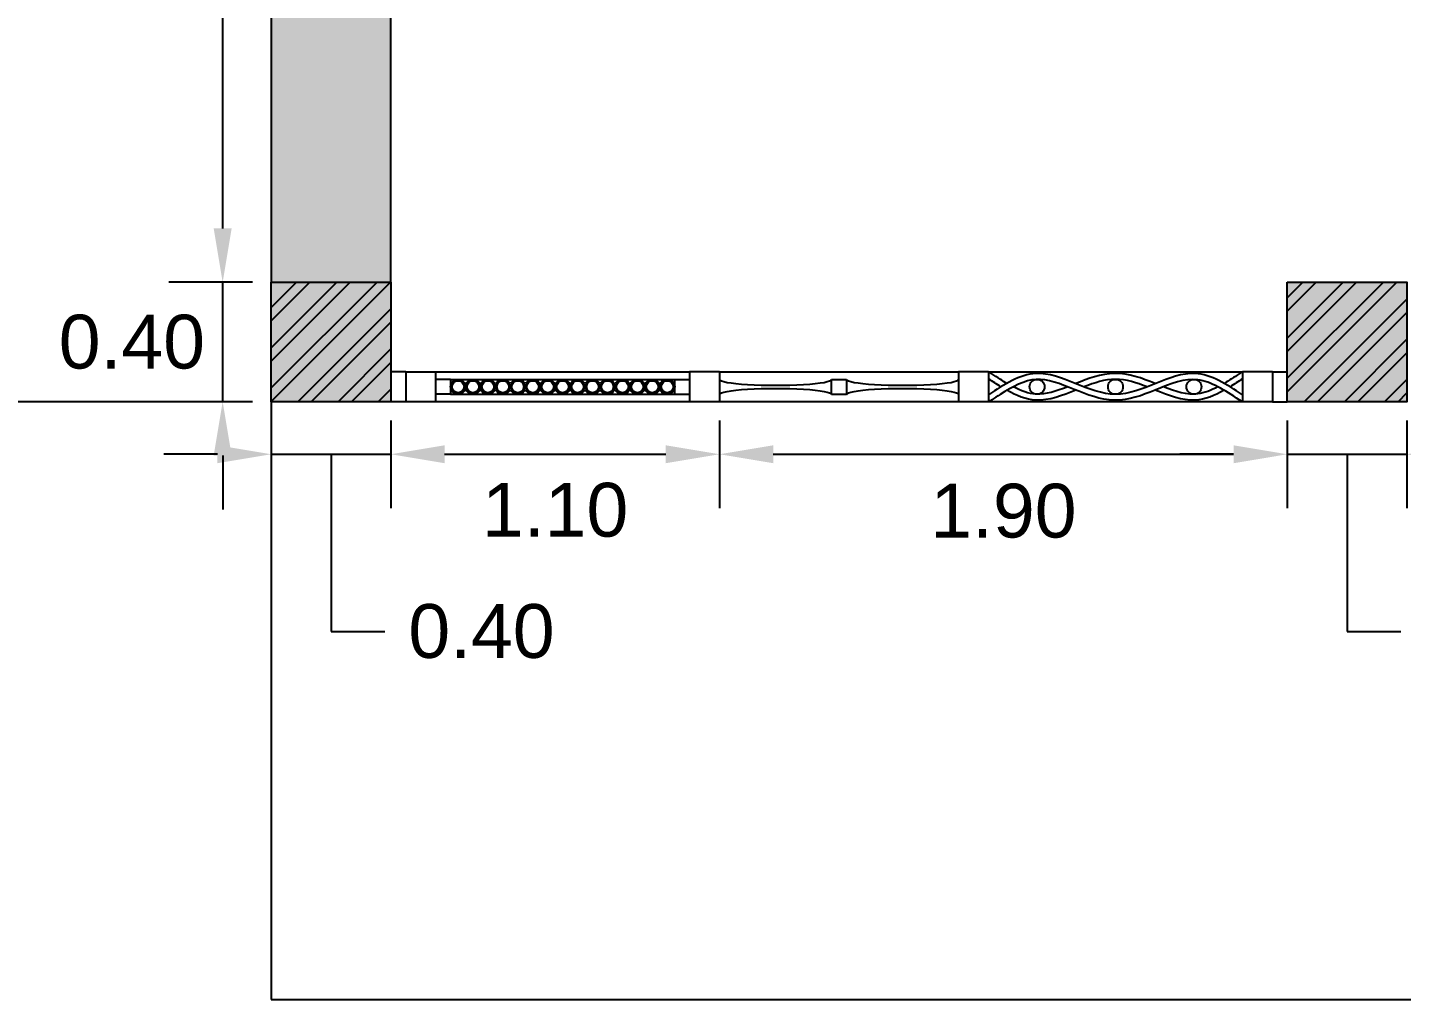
# Model space of a CAD drawing. Header units: millimetres. Extents: x 3409 to 3822, y 896 to 1108.
# Drawn here: x 3464.158 to 3468.756, y 1078.131 to 1081.383 of the extents above; entities that cross this region are included whole.
import ezdxf

# ---------------------------------------------------------------- set-up
doc = ezdxf.new("R2010")
doc.units = ezdxf.units.MM
for name, color, linetype in [('a-epipla', 8, 'Continuous'), ('a-toixoi', 5, 'Continuous'), ('diakekomenes', 9, 'Continuous'), ('DS_ST_quote 1_50', 7, 'Continuous'), ('Layer1', 5, 'Continuous'), ('ypostilwmata', 232, 'Continuous')]:
    doc.layers.add(name, color=color, linetype=linetype)
doc.styles.get("Standard").update_dxf_attribs({"font": 'arial.ttf'})
doc.dimstyles.get("Standard").update_dxf_attribs({"dimtxt": 0.18, "dimasz": 0.18, "dimexe": 0.18, "dimexo": 0.0625, "dimgap": 0.09, "dimtad": 0, "dimtih": 1, "dimtoh": 1, "dimdec": 4, "dimzin": 0, "dimdsep": 46, "dimtxsty": 'Standard', "dimcen": 0.09, "dimadec": 0, "dimazin": 0, "dimtfac": 1, "dimtdec": 4, "dimtofl": 0, "dimtmove": 0, "dimatfit": 3, "dimfxl": 1, "dimtolj": 1, "dimtzin": 0, "dimarcsym": 0})

# ---------------------------------------------------------------- blocks, each defined once
blk = doc.blocks.new('*D99')
at = {"layer": 'Defpoints', "color": 0, "transparency": 16777216}
for p in [(3464.974, 1080.1312), (3465.374, 1080.1311), (3465.374, 1079.9555)]:
    blk.add_point(p, dxfattribs=at)
at = {"layer": 'DS_ST_quote 1_50', "color": 0, "lineweight": -2, "transparency": 16777216}
for p, q in [((3464.974, 1080.0687), (3464.974, 1079.7755)), ((3465.374, 1080.0686), (3465.374, 1079.7755)), ((3464.794, 1079.9555), (3464.614, 1079.9555)), ((3464.974, 1079.9555), (3465.374, 1079.9555)), ((3465.174, 1079.9555), (3465.174, 1079.3629)), ((3465.554, 1079.9555), (3465.734, 1079.9555)), ((3465.174, 1079.3629), (3465.354, 1079.3629))]:
    blk.add_line(p, q, dxfattribs=at)
at = {"layer": 'DS_ST_quote 1_50', "color": 0, "transparency": 16777216}
for points in [[(3464.794, 1079.9855), (3464.794, 1079.9255), (3464.974, 1079.9555)], [(3465.554, 1079.9855), (3465.554, 1079.9255), (3465.374, 1079.9555)]]:
    blk.add_solid(points, dxfattribs=at)
at = {"layer": 'DS_ST_quote 1_50', "color": 0, "transparency": 16777216, "insert": (3465.6775, 1079.3629), "char_height": 0.18, "attachment_point": 5}
blk.add_mtext('\\A1;0.40', dxfattribs=at)
blk = doc.blocks.new('*D100')
at = {"layer": 'Defpoints', "color": 0, "transparency": 16777216}
for p in [(3465.374, 1080.1311), (3466.474, 1080.1311), (3466.474, 1079.9555)]:
    blk.add_point(p, dxfattribs=at)
at = {"layer": 'DS_ST_quote 1_50', "color": 0, "lineweight": -2, "transparency": 16777216}
for p, q in [((3465.374, 1080.0686), (3465.374, 1079.7755)), ((3466.474, 1080.0686), (3466.474, 1079.7755)), ((3465.554, 1079.9555), (3466.294, 1079.9555))]:
    blk.add_line(p, q, dxfattribs=at)
at = {"layer": 'DS_ST_quote 1_50', "color": 0, "transparency": 16777216}
for points in [[(3465.554, 1079.9855), (3465.554, 1079.9255), (3465.374, 1079.9555)], [(3466.294, 1079.9855), (3466.294, 1079.9255), (3466.474, 1079.9555)]]:
    blk.add_solid(points, dxfattribs=at)
at = {"layer": 'DS_ST_quote 1_50', "color": 0, "transparency": 16777216, "insert": (3465.924, 1079.7685), "char_height": 0.18, "attachment_point": 5}
blk.add_mtext('\\A1;1.10', dxfattribs=at)
blk = doc.blocks.new('*D101')
at = {"layer": 'Defpoints', "color": 0, "transparency": 16777216}
for p in [(3466.474, 1080.1311), (3468.374, 1080.1311), (3468.374, 1079.9555)]:
    blk.add_point(p, dxfattribs=at)
at = {"layer": 'DS_ST_quote 1_50', "color": 0, "lineweight": -2, "transparency": 16777216}
for p, q in [((3466.474, 1080.0686), (3466.474, 1079.7755)), ((3468.374, 1080.0686), (3468.374, 1079.7755)), ((3466.654, 1079.9555), (3468.194, 1079.9555))]:
    blk.add_line(p, q, dxfattribs=at)
at = {"layer": 'DS_ST_quote 1_50', "color": 0, "transparency": 16777216}
for points in [[(3466.654, 1079.9855), (3466.654, 1079.9255), (3466.474, 1079.9555)], [(3468.194, 1079.9855), (3468.194, 1079.9255), (3468.374, 1079.9555)]]:
    blk.add_solid(points, dxfattribs=at)
at = {"layer": 'DS_ST_quote 1_50', "color": 0, "transparency": 16777216, "insert": (3467.424, 1079.7656), "char_height": 0.18, "attachment_point": 5}
blk.add_mtext('\\A1;1.90', dxfattribs=at)
blk = doc.blocks.new('*D102')
at = {"layer": 'Defpoints', "color": 0, "transparency": 16777216}
for p in [(3468.374, 1080.1311), (3468.774, 1080.1311), (3468.774, 1079.9555)]:
    blk.add_point(p, dxfattribs=at)
at = {"layer": 'DS_ST_quote 1_50', "color": 0, "lineweight": -2, "transparency": 16777216}
for p, q in [((3468.374, 1080.0686), (3468.374, 1079.7755)), ((3468.774, 1080.0686), (3468.774, 1079.7755)), ((3468.194, 1079.9555), (3468.014, 1079.9555)), ((3468.374, 1079.9555), (3468.774, 1079.9555)), ((3468.574, 1079.9555), (3468.574, 1079.3629)), ((3468.954, 1079.9555), (3469.134, 1079.9555)), ((3468.574, 1079.3629), (3468.754, 1079.3629))]:
    blk.add_line(p, q, dxfattribs=at)
at = {"layer": 'DS_ST_quote 1_50', "color": 0, "transparency": 16777216}
for points in [[(3468.194, 1079.9855), (3468.194, 1079.9255), (3468.374, 1079.9555)], [(3468.954, 1079.9855), (3468.954, 1079.9255), (3468.774, 1079.9555)]]:
    blk.add_solid(points, dxfattribs=at)
at = {"layer": 'DS_ST_quote 1_50', "color": 0, "transparency": 16777216, "insert": (3469.0775, 1079.3629), "char_height": 0.18, "attachment_point": 5}
blk.add_mtext('\\A1;0.40', dxfattribs=at)
blk = doc.blocks.new('*D134')
at = {"layer": 'Defpoints', "color": 0, "transparency": 16777216}
for p in [(3464.8114, 1084.5311), (3464.974, 1084.5311), (3464.974, 1080.5311)]:
    blk.add_point(p, dxfattribs=at)
at = {"layer": 'DS_ST_quote 1_50', "color": 0, "lineweight": -2, "transparency": 16777216}
for p, q in [((3464.9115, 1084.5311), (3464.6314, 1084.5311)), ((3464.8114, 1080.7111), (3464.8114, 1084.3511)), ((3464.9115, 1080.5311), (3464.6314, 1080.5311))]:
    blk.add_line(p, q, dxfattribs=at)
at = {"layer": 'DS_ST_quote 1_50', "color": 0, "transparency": 16777216}
for points in [[(3464.7814, 1084.3511), (3464.8414, 1084.3511), (3464.8114, 1084.5311)], [(3464.7814, 1080.7111), (3464.8414, 1080.7111), (3464.8114, 1080.5311)]]:
    blk.add_solid(points, dxfattribs=at)
at = {"layer": 'DS_ST_quote 1_50', "color": 0, "transparency": 16777216, "insert": (3464.469, 1082.5311), "char_height": 0.18, "attachment_point": 5}
blk.add_mtext('\\A1;4.00', dxfattribs=at)
blk = doc.blocks.new('*D132')
at = {"layer": 'Defpoints', "color": 0, "transparency": 16777216}
for p in [(3464.8114, 1080.5311), (3464.974, 1080.5311), (3464.974, 1080.1311)]:
    blk.add_point(p, dxfattribs=at)
at = {"layer": 'DS_ST_quote 1_50', "color": 0, "lineweight": -2, "transparency": 16777216}
for p, q in [((3464.8114, 1080.7111), (3464.8114, 1080.8911)), ((3464.9115, 1080.5311), (3464.6314, 1080.5311)), ((3464.8114, 1080.1311), (3464.8114, 1080.5311)), ((3464.9115, 1080.1311), (3464.6314, 1080.1311)), ((3464.8114, 1079.9511), (3464.8114, 1079.7711))]:
    blk.add_line(p, q, dxfattribs=at)
at = {"layer": 'DS_ST_quote 1_50', "color": 0, "transparency": 16777216}
for points in [[(3464.7814, 1080.7111), (3464.8414, 1080.7111), (3464.8114, 1080.5311)], [(3464.7814, 1079.9511), (3464.8414, 1079.9511), (3464.8114, 1080.1311)]]:
    blk.add_solid(points, dxfattribs=at)
at = {"layer": 'DS_ST_quote 1_50', "color": 0, "transparency": 16777216, "insert": (3464.5076, 1080.3311), "char_height": 0.18, "attachment_point": 5}
blk.add_mtext('\\A1;0.40', dxfattribs=at)
blk = doc.blocks.new('*D136')
at = {"layer": 'Defpoints', "color": 0, "transparency": 16777216}
for p in [(3464.974, 1084.9311), (3463.8331, 1080.1312), (3464.974, 1080.1312)]:
    blk.add_point(p, dxfattribs=at)
at = {"layer": 'DS_ST_quote 1_50', "color": 0, "lineweight": -2, "transparency": 16777216}
for p, q in [((3464.9115, 1084.9311), (3463.6531, 1084.9311)), ((3463.8331, 1084.7511), (3463.8331, 1082.7131)), ((3463.8331, 1080.3112), (3463.8331, 1082.3493)), ((3464.9115, 1080.1312), (3463.6531, 1080.1312))]:
    blk.add_line(p, q, dxfattribs=at)
at = {"layer": 'DS_ST_quote 1_50', "color": 0, "transparency": 16777216}
for points in [[(3463.8031, 1084.7511), (3463.8631, 1084.7511), (3463.8331, 1084.9311)], [(3463.8031, 1080.3112), (3463.8631, 1080.3112), (3463.8331, 1080.1312)]]:
    blk.add_solid(points, dxfattribs=at)
at = {"layer": 'DS_ST_quote 1_50', "color": 0, "transparency": 16777216, "insert": (3463.8331, 1082.5312), "char_height": 0.18, "attachment_point": 5}
blk.add_mtext('\\A1;4.80', dxfattribs=at)

msp = doc.modelspace()

# ---------------------------------------------------------------- hatches: boundary and pattern name
at = {"layer": 'a-epipla'}
h = msp.add_hatch(dxfattribs=at)
h.set_pattern_fill('ANSI32', color=256, scale=0.01)
h.paths.add_polyline_path([(3418.174, 1084.9311), (3417.774, 1084.9311), (3417.774, 1084.5311), (3418.174, 1084.5311)])
h.paths.add_polyline_path([(3421.574, 1084.9311), (3421.174, 1084.9311), (3421.174, 1084.5311), (3421.574, 1084.5311)])
h.paths.add_polyline_path([(3424.974, 1084.9311), (3424.574, 1084.9311), (3424.574, 1084.5311), (3424.974, 1084.5311)])
h.paths.add_polyline_path([(3428.374, 1084.9311), (3427.974, 1084.9311), (3427.974, 1084.5311), (3428.374, 1084.5311)])
h.paths.add_polyline_path([(3431.774, 1084.9311), (3431.374, 1084.9311), (3431.374, 1084.5311), (3431.774, 1084.5311)])
h.paths.add_polyline_path([(3431.774, 1080.5312), (3431.374, 1080.5312), (3431.374, 1080.1312), (3431.774, 1080.1312)])
h.paths.add_polyline_path([(3428.374, 1080.5311), (3427.974, 1080.5311), (3427.974, 1080.1311), (3428.374, 1080.1311)])
h.paths.add_polyline_path([(3424.974, 1080.5311), (3424.574, 1080.5311), (3424.574, 1080.1311), (3424.974, 1080.1311)])
h.paths.add_polyline_path([(3421.574, 1080.5311), (3421.174, 1080.5311), (3421.174, 1080.1311), (3421.574, 1080.1311)])
h.paths.add_polyline_path([(3418.174, 1080.5311), (3417.774, 1080.5311), (3417.774, 1080.1311), (3418.174, 1080.1311)])
h.paths.add_polyline_path([(3435.174, 1084.9311), (3434.774, 1084.9311), (3434.774, 1084.5311), (3435.174, 1084.5311)])
h.paths.add_polyline_path([(3438.574, 1084.9311), (3438.174, 1084.9311), (3438.174, 1084.5311), (3438.574, 1084.5311)])
h.paths.add_polyline_path([(3441.974, 1084.9311), (3441.574, 1084.9311), (3441.574, 1084.5311), (3441.974, 1084.5311)])
h.paths.add_polyline_path([(3445.374, 1084.9311), (3444.974, 1084.9311), (3444.974, 1084.5311), (3445.374, 1084.5311)])
h.paths.add_polyline_path([(3445.374, 1080.5311), (3444.974, 1080.5311), (3444.974, 1080.1311), (3445.374, 1080.1311)])
h.paths.add_polyline_path([(3441.974, 1080.5311), (3441.574, 1080.5311), (3441.574, 1080.1311), (3441.974, 1080.1311)])
h.paths.add_polyline_path([(3438.574, 1080.5311), (3438.174, 1080.5311), (3438.174, 1080.1311), (3438.574, 1080.1311)])
h.paths.add_polyline_path([(3435.174, 1080.5312), (3434.774, 1080.5312), (3434.774, 1080.1312), (3435.174, 1080.1312)])
h.paths.add_polyline_path([(3451.774, 1084.9311), (3451.374, 1084.9311), (3451.374, 1084.5311), (3451.774, 1084.5311)])
h.paths.add_polyline_path([(3455.174, 1084.9311), (3454.774, 1084.9311), (3454.774, 1084.5311), (3455.174, 1084.5311)])
h.paths.add_polyline_path([(3458.574, 1084.9311), (3458.174, 1084.9311), (3458.174, 1084.5311), (3458.574, 1084.5311)])
h.paths.add_polyline_path([(3461.974, 1084.9311), (3461.574, 1084.9311), (3461.574, 1084.5311), (3461.974, 1084.5311)])
h.paths.add_polyline_path([(3451.774, 1080.5311), (3451.374, 1080.5311), (3451.374, 1080.1311), (3451.774, 1080.1311)])
h.paths.add_polyline_path([(3455.174, 1080.5311), (3454.774, 1080.5311), (3454.774, 1080.1311), (3455.174, 1080.1311)])
h.paths.add_polyline_path([(3458.574, 1080.5311), (3458.174, 1080.5311), (3458.174, 1080.1311), (3458.574, 1080.1311)])
h.paths.add_polyline_path([(3461.974, 1080.5312), (3461.574, 1080.5312), (3461.574, 1080.1312), (3461.974, 1080.1312)])
h.paths.add_polyline_path([(3465.374, 1084.9311), (3464.974, 1084.9311), (3464.974, 1084.5311), (3465.374, 1084.5311)])
h.paths.add_polyline_path([(3468.774, 1084.9311), (3468.374, 1084.9311), (3468.374, 1084.5311), (3468.774, 1084.5311)])
h.paths.add_polyline_path([(3472.174, 1084.9311), (3471.774, 1084.9311), (3471.774, 1084.5311), (3472.174, 1084.5311)])
h.paths.add_polyline_path([(3475.574, 1084.9311), (3475.174, 1084.9311), (3475.174, 1084.5311), (3475.574, 1084.5311)])
h.paths.add_polyline_path([(3478.974, 1084.9311), (3478.574, 1084.9311), (3478.574, 1084.5311), (3478.974, 1084.5311)])
h.paths.add_polyline_path([(3478.974, 1080.5311), (3478.574, 1080.5311), (3478.574, 1080.1311), (3478.974, 1080.1311)])
h.paths.add_polyline_path([(3475.574, 1080.5311), (3475.174, 1080.5311), (3475.174, 1080.1311), (3475.574, 1080.1311)])
h.paths.add_polyline_path([(3472.174, 1080.5311), (3471.774, 1080.5311), (3471.774, 1080.1311), (3472.174, 1080.1311)])
h.paths.add_polyline_path([(3468.774, 1080.5311), (3468.374, 1080.5311), (3468.374, 1080.1311), (3468.774, 1080.1311)])
h.paths.add_polyline_path([(3465.374, 1080.5312), (3464.974, 1080.5312), (3464.974, 1080.1312), (3465.374, 1080.1312)])
h = msp.add_hatch(dxfattribs=at)
h.set_pattern_fill('AR-CONC', color=256, scale=0.00088)
h.paths.add_polyline_path([(3418.174, 1084.9311), (3417.774, 1084.9311), (3417.774, 1084.5311), (3418.174, 1084.5311)])
h.paths.add_polyline_path([(3421.574, 1084.9311), (3421.174, 1084.9311), (3421.174, 1084.5311), (3421.574, 1084.5311)])
h.paths.add_polyline_path([(3418.174, 1080.5311), (3417.774, 1080.5311), (3417.774, 1080.1311), (3418.174, 1080.1311)])
h.paths.add_polyline_path([(3421.574, 1080.5311), (3421.174, 1080.5311), (3421.174, 1080.1311), (3421.574, 1080.1311)])
h.paths.add_polyline_path([(3424.974, 1084.9311), (3424.574, 1084.9311), (3424.574, 1084.5311), (3424.974, 1084.5311)])
h.paths.add_polyline_path([(3424.974, 1080.5311), (3424.574, 1080.5311), (3424.574, 1080.1311), (3424.974, 1080.1311)])
h.paths.add_polyline_path([(3428.374, 1080.5311), (3427.974, 1080.5311), (3427.974, 1080.1311), (3428.374, 1080.1311)])
h.paths.add_polyline_path([(3428.374, 1084.9311), (3427.974, 1084.9311), (3427.974, 1084.5311), (3428.374, 1084.5311)])
h.paths.add_polyline_path([(3431.774, 1084.9311), (3431.374, 1084.9311), (3431.374, 1084.5311), (3431.774, 1084.5311)])
h.paths.add_polyline_path([(3431.774, 1080.5312), (3431.374, 1080.5312), (3431.374, 1080.1312), (3431.774, 1080.1312)])
h.paths.add_polyline_path([(3435.174, 1080.5312), (3434.774, 1080.5312), (3434.774, 1080.1312), (3435.174, 1080.1312)])
h.paths.add_polyline_path([(3435.174, 1084.9311), (3434.774, 1084.9311), (3434.774, 1084.5311), (3435.174, 1084.5311)])
h.paths.add_polyline_path([(3438.574, 1084.9311), (3438.174, 1084.9311), (3438.174, 1084.5311), (3438.574, 1084.5311)])
h.paths.add_polyline_path([(3438.574, 1080.5311), (3438.174, 1080.5311), (3438.174, 1080.1311), (3438.574, 1080.1311)])
h.paths.add_polyline_path([(3441.974, 1084.9311), (3441.574, 1084.9311), (3441.574, 1084.5311), (3441.974, 1084.5311)])
h.paths.add_polyline_path([(3441.974, 1080.5311), (3441.574, 1080.5311), (3441.574, 1080.1311), (3441.974, 1080.1311)])
h.paths.add_polyline_path([(3445.374, 1084.9311), (3444.974, 1084.9311), (3444.974, 1084.5311), (3445.374, 1084.5311)])
h.paths.add_polyline_path([(3445.374, 1080.5311), (3444.974, 1080.5311), (3444.974, 1080.1311), (3445.374, 1080.1311)])
h.paths.add_polyline_path([(3451.774, 1084.9311), (3451.374, 1084.9311), (3451.374, 1084.5311), (3451.774, 1084.5311)])
h.paths.add_polyline_path([(3455.174, 1084.9311), (3454.774, 1084.9311), (3454.774, 1084.5311), (3455.174, 1084.5311)])
h.paths.add_polyline_path([(3451.774, 1080.5311), (3451.374, 1080.5311), (3451.374, 1080.1311), (3451.774, 1080.1311)])
h.paths.add_polyline_path([(3455.174, 1080.5311), (3454.774, 1080.5311), (3454.774, 1080.1311), (3455.174, 1080.1311)])
h.paths.add_polyline_path([(3458.574, 1084.9311), (3458.174, 1084.9311), (3458.174, 1084.5311), (3458.574, 1084.5311)])
h.paths.add_polyline_path([(3458.574, 1080.5311), (3458.174, 1080.5311), (3458.174, 1080.1311), (3458.574, 1080.1311)])
h.paths.add_polyline_path([(3461.974, 1084.9311), (3461.574, 1084.9311), (3461.574, 1084.5311), (3461.974, 1084.5311)])
h.paths.add_polyline_path([(3461.974, 1080.5312), (3461.574, 1080.5312), (3461.574, 1080.1312), (3461.974, 1080.1312)])
h.paths.add_polyline_path([(3465.374, 1084.9311), (3464.974, 1084.9311), (3464.974, 1084.5311), (3465.374, 1084.5311)])
h.paths.add_polyline_path([(3465.374, 1080.5312), (3464.974, 1080.5312), (3464.974, 1080.1312), (3465.374, 1080.1312)])
h.paths.add_polyline_path([(3468.774, 1084.9311), (3468.374, 1084.9311), (3468.374, 1084.5311), (3468.774, 1084.5311)])
h.paths.add_polyline_path([(3468.774, 1080.5311), (3468.374, 1080.5311), (3468.374, 1080.1311), (3468.774, 1080.1311)])
h.paths.add_polyline_path([(3472.174, 1084.9311), (3471.774, 1084.9311), (3471.774, 1084.5311), (3472.174, 1084.5311)])
h.paths.add_polyline_path([(3472.174, 1080.5311), (3471.774, 1080.5311), (3471.774, 1080.1311), (3472.174, 1080.1311)])
h.paths.add_polyline_path([(3475.574, 1084.9311), (3475.174, 1084.9311), (3475.174, 1084.5311), (3475.574, 1084.5311)])
h.paths.add_polyline_path([(3475.574, 1080.5311), (3475.174, 1080.5311), (3475.174, 1080.1311), (3475.574, 1080.1311)])
h.paths.add_polyline_path([(3478.974, 1080.5311), (3478.574, 1080.5311), (3478.574, 1080.1311), (3478.974, 1080.1311)])
h.paths.add_polyline_path([(3478.974, 1084.9311), (3478.574, 1084.9311), (3478.574, 1084.5311), (3478.974, 1084.5311)])
at = {"layer": 'Layer1'}
h = msp.add_hatch(color=256, dxfattribs=at)
h.dxf.hatch_style = 1
h.paths.add_polyline_path([(3461.974, 1084.5311), (3461.574, 1084.5311), (3461.574, 1080.5312), (3461.974, 1080.5312)])
h.paths.add_polyline_path([(3465.374, 1084.5311), (3464.974, 1084.5311), (3464.974, 1080.5312), (3465.374, 1080.5312)])
h.paths.add_polyline_path([(3475.574, 1084.5311), (3475.174, 1084.5311), (3475.174, 1080.5311), (3475.574, 1080.5311)])
h.paths.add_polyline_path([(3478.974, 1084.5311), (3478.774, 1084.5311), (3478.774, 1083.7811), (3477.2573, 1083.7811), (3477.2573, 1083.5811), (3478.774, 1083.5811), (3478.774, 1082.6311), (3475.574, 1082.6311), (3475.574, 1082.4311), (3478.774, 1082.4311), (3478.774, 1081.4811), (3477.2573, 1081.4811), (3477.2573, 1081.2811), (3478.774, 1081.2811), (3478.774, 1080.5311), (3478.974, 1080.5311)])
h.paths.add_polyline_path([(3478.574, 1084.9311), (3477.2573, 1084.9311), (3477.2573, 1084.7311), (3478.574, 1084.7311)])
h.paths.add_polyline_path([(3476.2547, 1084.9311), (3475.574, 1084.9311), (3475.574, 1084.7311), (3476.2547, 1084.7311)])
h.paths.add_polyline_path([(3476.2547, 1080.3311), (3475.574, 1080.3311), (3475.574, 1080.1311), (3476.2548, 1080.1311)])
h.paths.add_polyline_path([(3478.574, 1080.3311), (3477.2573, 1080.3311), (3477.2573, 1080.1311), (3478.574, 1080.1311)])

# ---------------------------------------------------------------- linework, layer by layer
at = {"layer": 'a-epipla'}
for p, q in [((3465.424, 1080.2311), (3465.374, 1080.2311)), ((3465.424, 1080.2311), (3465.424, 1080.2311)), ((3465.424, 1080.2311), (3465.424, 1080.1311)), ((3465.424, 1080.2311), (3465.524, 1080.2311)), ((3465.524, 1080.2311), (3466.374, 1080.2311)), ((3465.524, 1080.2311), (3465.524, 1080.1311)), ((3466.374, 1080.2311), (3466.374, 1080.1311)), ((3466.474, 1080.2311), (3466.374, 1080.2311)), ((3466.474, 1080.2311), (3467.274, 1080.2311)), ((3466.474, 1080.2311), (3466.474, 1080.1311)), ((3467.274, 1080.2311), (3467.274, 1080.1311)), ((3467.374, 1080.2311), (3467.274, 1080.2311)), ((3467.374, 1080.2311), (3468.224, 1080.2311)), ((3467.374, 1080.2311), (3467.374, 1080.1311)), ((3468.224, 1080.2311), (3468.224, 1080.1311)), ((3468.324, 1080.2311), (3468.224, 1080.2311)), ((3468.324, 1080.2311), (3468.324, 1080.1311)), ((3468.324, 1080.2311), (3468.374, 1080.2311)), ((3465.574, 1080.2061), (3465.524, 1080.2061)), ((3465.574, 1080.2061), (3466.324, 1080.2061)), ((3465.574, 1080.2061), (3465.574, 1080.1561)), ((3466.324, 1080.1561), (3466.324, 1080.2061)), ((3466.324, 1080.2061), (3466.374, 1080.2061)), ((3466.849, 1080.1561), (3466.849, 1080.2061)), ((3466.849, 1080.2061), (3466.899, 1080.2061)), ((3466.899, 1080.2061), (3466.899, 1080.1561)), ((3465.424, 1080.1311), (3465.374, 1080.1311)), ((3465.524, 1080.1311), (3465.424, 1080.1311)), ((3465.574, 1080.1561), (3465.524, 1080.1561)), ((3466.374, 1080.1311), (3465.524, 1080.1311)), ((3465.574, 1080.1561), (3466.324, 1080.1561)), ((3466.324, 1080.1561), (3466.374, 1080.1561)), ((3466.474, 1080.1311), (3466.374, 1080.1311)), ((3467.274, 1080.1311), (3466.474, 1080.1311)), ((3466.849, 1080.1561), (3466.899, 1080.1561)), ((3467.374, 1080.1311), (3467.274, 1080.1311)), ((3468.224, 1080.1311), (3467.374, 1080.1311)), ((3468.324, 1080.1311), (3468.224, 1080.1311)), ((3468.324, 1080.1311), (3468.374, 1080.1311))]:
    msp.add_line(p, q, dxfattribs=at)
for centre, radius in [((3465.599, 1080.1811), 0.025), ((3465.599, 1080.1811), 0.02), ((3465.649, 1080.1811), 0.025), ((3465.649, 1080.1811), 0.02), ((3465.699, 1080.1811), 0.025), ((3465.699, 1080.1811), 0.02), ((3465.749, 1080.1811), 0.025), ((3465.749, 1080.1811), 0.02), ((3465.799, 1080.1811), 0.025), ((3465.799, 1080.1811), 0.02), ((3465.849, 1080.1811), 0.025), ((3465.849, 1080.1811), 0.02), ((3465.899, 1080.1811), 0.025), ((3465.899, 1080.1811), 0.02), ((3465.949, 1080.1811), 0.025), ((3465.949, 1080.1811), 0.02), ((3465.999, 1080.1811), 0.025), ((3465.999, 1080.1811), 0.02), ((3466.049, 1080.1811), 0.025), ((3466.049, 1080.1811), 0.02), ((3466.099, 1080.1811), 0.025), ((3466.099, 1080.1811), 0.02), ((3466.149, 1080.1811), 0.025), ((3466.149, 1080.1811), 0.02), ((3466.199, 1080.1811), 0.025), ((3466.199, 1080.1811), 0.02), ((3466.249, 1080.1811), 0.025), ((3466.249, 1080.1811), 0.02), ((3466.299, 1080.1811), 0.025), ((3466.299, 1080.1811), 0.02), ((3467.5366, 1080.1811), 0.025), ((3467.7991, 1080.1811), 0.025), ((3468.0616, 1080.1811), 0.025)]:
    msp.add_circle(centre, radius, dxfattribs=at)
for centre in [(3466.6615, 1080.2061), (3467.0865, 1080.2061)]:
    msp.add_ellipse(centre, major_axis=(-0.1875, 0), ratio=0.106667, start_param=0, end_param=3.141593, dxfattribs=at)
at = {"layer": 'a-epipla', "extrusion": (0, 0, -1)}
for centre in [(3466.6615, 1080.1559), (3467.0865, 1080.1559)]:
    msp.add_ellipse(centre, major_axis=(-0.1875, 0), ratio=0.106667, start_param=0, end_param=3.141593, dxfattribs=at)
at = {"layer": 'a-epipla'}
msp.add_spline([(3468.224, 1080.1545), (3468.0653, 1080.2257), (3467.7991, 1080.1561), (3467.533, 1080.2257), (3467.374, 1080.1545)], degree=3, dxfattribs=at)
for points, knots in [([(3467.4354, 1080.1926), (3467.4279, 1080.197), (3467.4204, 1080.2016), (3467.4036, 1080.2123), (3467.3943, 1080.2183), (3467.385, 1080.2244), (3467.3816, 1080.2267), (3467.3782, 1080.2289), (3467.3748, 1080.2311)], [0.84174953, 0.84174953, 0.84174953, 0.84174953, 0.86739351, 0.86739351, 0.8984503, 0.8984503, 0.8984503, 0.90967283, 0.90967283, 0.90967283, 0.90967283]), ([(3467.9322, 1080.1919), (3467.9319, 1080.192), (3467.9316, 1080.1921), (3467.8887, 1080.2093), (3467.8434, 1080.227), (3467.7497, 1080.2252), (3467.7068, 1080.2083), (3467.666, 1080.1919)], [0.3210748, 0.3210748, 0.3210748, 0.3210748, 0.3220109, 0.3220109, 0.452396, 0.452396, 0.5772589, 0.5772589, 0.5772589, 0.5772589]), ([(3468.2232, 1080.2311), (3468.2198, 1080.2289), (3468.2165, 1080.2266), (3468.2131, 1080.2244), (3468.196, 1080.2133), (3468.1792, 1080.2024), (3468.1627, 1080.1927)], [-0.01121311, -0.01121311, -0.01121311, -0.01121311, 0, 0, 0, 0.05672948, 0.05672948, 0.05672948, 0.05672948]), ([(3468.2232, 1080.1311), (3468.2198, 1080.1333), (3468.2165, 1080.1355), (3468.2131, 1080.1377), (3468.1647, 1080.1694), (3468.118, 1080.1989), (3468.0314, 1080.2107), (3467.9838, 1080.1911), (3467.8887, 1080.1528), (3467.8434, 1080.1352), (3467.7477, 1080.137), (3467.703, 1080.1554), (3467.6145, 1080.1911), (3467.5713, 1080.2079), (3467.4953, 1080.2036), (3467.4549, 1080.1824), (3467.4036, 1080.1499), (3467.3943, 1080.1438), (3467.385, 1080.1377), (3467.3816, 1080.1355), (3467.3782, 1080.1333), (3467.3748, 1080.1311)], [-0.0112131, -0.0112131, -0.0112131, -0.0112131, 0, 0, 0, 0.1610054, 0.1610054, 0.3220109, 0.3220109, 0.452396, 0.452396, 0.5827812, 0.5827812, 0.7250873, 0.7250873, 0.8673935, 0.8673935, 0.8984503, 0.8984503, 0.8984503, 0.9096728, 0.9096728, 0.9096728, 0.9096728]), ([(3467.639, 1080.1811), (3467.601, 1080.1662), (3467.5653, 1080.1546), (3467.5086, 1080.1578), (3467.4828, 1080.1673), (3467.4562, 1080.1811)], [0.6052272, 0.6052272, 0.6052272, 0.6052272, 0.7250873, 0.7250873, 0.8177004, 0.8177004, 0.8177004, 0.8177004]), ([(3467.9051, 1080.1811), (3467.87, 1080.1947), (3467.7991, 1080.2175), (3467.7283, 1080.1947), (3467.6931, 1080.1811)], [0.3412053, 0.3412053, 0.3412053, 0.3412053, 0.4491388, 0.5571217, 0.5571217, 0.5571217, 0.5571217]), ([(3468.1417, 1080.1811), (3468.1187, 1080.1691), (3468.0963, 1080.1603), (3468.0392, 1080.1526), (3468.0009, 1080.1649), (3467.9592, 1080.1811)], [0.080857, 0.080857, 0.080857, 0.080857, 0.1610054, 0.1610054, 0.2929507, 0.2929507, 0.2929507, 0.2929507]), ([(3467.666, 1080.1703), (3467.6209, 1080.1521), (3467.5423, 1080.1205), (3467.4675, 1080.1516), (3467.4354, 1080.1695)], [0.5849327, 0.5849327, 0.5849327, 0.5849327, 0.7242857, 0.8305677, 0.8305677, 0.8305677, 0.8305677]), ([(3468.1627, 1080.1695), (3468.1306, 1080.1515), (3468.0558, 1080.1206), (3467.9774, 1080.1521), (3467.9322, 1080.1703)], [0.0679649, 0.0679649, 0.0679649, 0.0679649, 0.1739844, 0.3134011, 0.3134011, 0.3134011, 0.3134011])]:
    msp.add_open_spline(points, degree=3, knots=knots, dxfattribs=at)
for points in [[(3467.4157, 1080.1811), (3467.4018, 1080.1896), (3467.3879, 1080.1986), (3467.374, 1080.2077)], [(3468.224, 1080.2077), (3468.2102, 1080.1986), (3468.1963, 1080.1896), (3468.1825, 1080.1811)]]:
    msp.add_open_spline(points, degree=3, dxfattribs=at)
at = {"layer": 'a-toixoi'}
for p, q in [((3464.974, 1084.5311), (3464.974, 1080.5312)), ((3465.374, 1080.5312), (3465.374, 1084.5312))]:
    msp.add_line(p, q, dxfattribs=at)
at = {"layer": 'diakekomenes'}
for p, q in [((3464.974, 1080.1312), (3464.974, 1078.1311)), ((3464.974, 1078.1311), (3478.974, 1078.1311))]:
    msp.add_line(p, q, dxfattribs=at)
at = {"layer": 'ypostilwmata'}
for points in [[(3464.974, 1080.5312), (3465.374, 1080.5312), (3465.374, 1080.1312), (3464.974, 1080.1312)], [(3468.374, 1080.5311), (3468.774, 1080.5311), (3468.774, 1080.1311), (3468.374, 1080.1311)]]:
    msp.add_lwpolyline(points, close=True, dxfattribs=at)

# ---------------------------------------------------------------- dimensions: what is measured, and where the dimension line sits
at = {"layer": 'DS_ST_quote 1_50'}
dim = msp.add_linear_dim(base=(3463.8331, 1080.1312), p1=(3464.974, 1084.9311), p2=(3464.974, 1080.1312), angle=90, dimstyle='Standard', override={"dimdec": 2, "dimtdec": 2, "dimfxl": 0.05}, dxfattribs=at)
dim.commit()
dim.dimension.update_dxf_attribs({"geometry": '*D136', "text_midpoint": (3463.8331, 1082.5312)})
for base, p1, p2, picture, middle in [((3464.8114, 1084.5311), (3464.974, 1080.5311), (3464.974, 1084.5311), '*D134', (3464.469, 1082.5311)), ((3464.8114, 1080.5311), (3464.974, 1080.1311), (3464.974, 1080.5311), '*D132', (3464.5076, 1080.3311))]:
    dim = msp.add_linear_dim(base=base, p1=p1, p2=p2, angle=90, dimstyle='Standard', override={"dimdec": 2, "dimtdec": 2, "dimtmove": 1, "dimfxl": 0.05}, dxfattribs=at)
    dim.commit()
    dim.dimension.update_dxf_attribs({"geometry": picture, "text_midpoint": middle, "dimtype": 160})
for base, p1, p2, picture, middle in [((3465.374, 1079.9555), (3464.974, 1080.1312), (3465.374, 1080.1311), '*D99', (3465.444, 1079.3629)), ((3468.774, 1079.9555), (3468.374, 1080.1311), (3468.774, 1080.1311), '*D102', (3468.844, 1079.3629))]:
    dim = msp.add_linear_dim(base=base, p1=p1, p2=p2, dimstyle='Standard', override={"dimdec": 2, "dimtdec": 2, "dimtmove": 1, "dimfxl": 0.05}, dxfattribs=at)
    dim.commit()
    dim.dimension.update_dxf_attribs({"geometry": picture, "text_midpoint": middle})
for base, p1, p2, picture, middle in [((3466.474, 1079.9555), (3465.374, 1080.1311), (3466.474, 1080.1311), '*D100', (3465.924, 1079.7685)), ((3468.374, 1079.9555), (3466.474, 1080.1311), (3468.374, 1080.1311), '*D101', (3467.424, 1079.7656))]:
    dim = msp.add_linear_dim(base=base, p1=p1, p2=p2, dimstyle='Standard', override={"dimdec": 2, "dimtdec": 2, "dimtmove": 1, "dimfxl": 0.05}, dxfattribs=at)
    dim.commit()
    dim.dimension.update_dxf_attribs({"geometry": picture, "text_midpoint": middle, "dimtype": 160})

doc.saveas('drawing.dxf')
